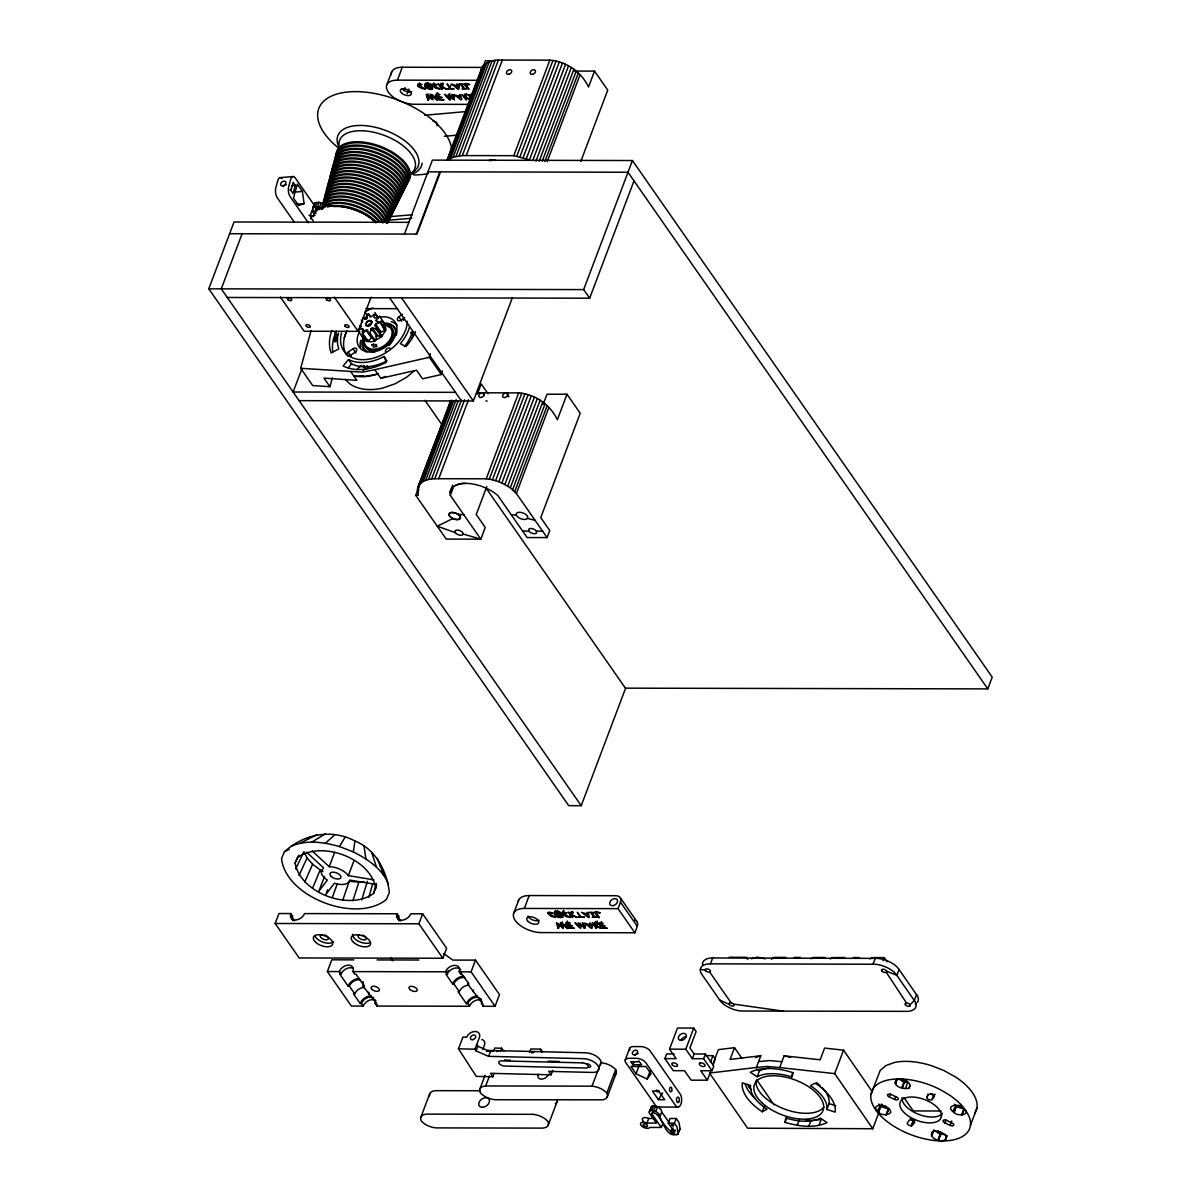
<?xml version="1.0" encoding="UTF-8"?>
<svg xmlns="http://www.w3.org/2000/svg" width="1201" height="1201" viewBox="0 0 1201 1201"><rect width="100%" height="100%" fill="white"/><g stroke="black" fill="none" stroke-linecap="round" stroke-linejoin="round"><path stroke-width="1.5" d="M425.589 469.261L415.756 495.322L418.248 495.322L417.543 488.387L451.246 400.338M367.626 339.373L367.611 341.339C378.51 343.831 378.75 334.854 370.749 328.924L372.355 327.918L376.123 328.969L376.213 326.702L374.667 325.621L375.583 324.135L380.297 322.183L376.318 321.478L376.198 320.066L379.606 316.313L375.072 318.07L373.961 317.289L375.252 313.251L371.394 316.704L369.728 316.854C370.689 312.365 364.834 314.332 366.71 317.905L365.119 318.926M771.447 959.254L774.014 957.422L785.694 957.392M895.345 1083.767C893.514 1074.219 913.991 1080.69 909.157 1088.091C904.623 1089.968 890.842 1086.38 896.997 1079.369M931.586 1135.816C929.979 1126.838 943.896 1132.588 945.983 1136.146C947.994 1145.679 925.566 1138.833 933.252 1131.417M388.554 884.386C382.443 868.833 367.671 859.165 353.334 851.914L354.941 841C331.791 828.435 303.313 834.17 284.427 851.779L281.514 858.715C285.973 897.522 356.727 923.929 386.422 899.429L389.334 892.478C386.992 871.325 375.763 849.242 354.941 841M785.034 1122.425L785.709 1117.966A40.158 20.387 20.7 0 0 820.253 1118.131L827.099 1122.62C813.798 1128.67 798.62 1126.268 785.034 1122.425L786.7 1118.041M791.789 1076.937L792.45 1072.478A48.896 24.816 20.7 0 0 750.385 1072.298L757.231 1076.787A40.158 20.387 20.7 0 1 791.789 1076.937L793.441 1072.538M368.257 324.855L370.584 323.534M661.301 1127.454L652.113 1114.228L652.188 1112.321C663.898 1113.897 663.282 1139.254 677.919 1134.179L680.141 1128.7L678.925 1122.395L676.268 1118.491L670.023 1118.491L668.221 1123.13C685.786 1147.105 660.73 1124.196 659.919 1116.705L661.721 1112.066L660.925 1109.364L657.653 1106.827L652.083 1106.061L648.99 1112.621L656.437 1123.115L646.949 1123.1A5.089 2.627 21.2 0 0 640.764 1123.085A5.089 2.627 21.2 0 0 643.721 1127.424A5.089 2.627 21.2 0 0 649.906 1127.439L661.301 1127.454L663.102 1122.815M651.077 1106.812L651.257 1109.349M380.147 322.679L385.551 330.44L381.948 336.295L376.559 328.549M322.799 203.93L318.82 202.278L314.137 203.479L312.53 209.364L315.908 213.328M314.137 203.479L314.287 206.107M295.311 185.344L293.059 193.526L290.972 190.509L293.209 182.327L295.311 185.344L291.633 185.66M310.714 218.942L311.569 215.835L314.827 215.549M312.845 208.148L315.172 202.594M313.896 207.263L315.533 206.842L316.809 202.173M316.539 211.481L315.728 210.775L316.584 207.668M315.533 206.842L317.529 206.947L318.82 202.278M321.508 208.599L319.616 207.563L320.907 202.894M332.407 377.865L329.96 386.722L312.665 385.536L300.67 368.302L311.029 330.68M300.67 368.302L362.432 372.145L374.817 369.698L380.807 378.315L416.552 370.193L422.542 378.81L441.307 374.547L429.312 357.313L430.288 353.74M441.307 374.547L442.283 370.959M373.571 893.424L375.733 888.23C370.764 858.295 321.298 839.889 297.278 857.784L295.116 862.979C300.085 892.913 349.551 911.304 373.571 893.424L376.363 883.426M375.733 888.23L376.649 884.942M368.797 897.387L372.67 883.966M383.404 328.909L385.686 329.945L385.536 324.901L379.606 316.313M361.756 899.879L367.356 881.324M352.914 900.72L358.874 882.119L363.963 881.639M486.825 486.54L476.242 514.523L485.249 527.449L480.82 539.174L450.33 495.382C448.258 486.69 458.722 482.892 465.673 483.372A28.944 14.697 20.7 0 1 497.815 495.488L527.134 537.553L547.101 537.583L549.758 530.557L540.75 517.631L580.218 413.234L566.992 394.243L547.01 394.213L543.152 404.407M342.885 899.849L349.236 881.279L358.874 882.119M375.463 1000.253A8.002 5.54 -34.9 0 1 375.162 1003.481L376.964 1006.063L469.501 1006.258L467.925 1003.015A8.002 5.54 -34.9 0 1 479.229 997.656M469.501 1006.258L469.726 1005.597A8.002 5.54 -34.9 0 1 481.031 1000.238M443.619 953.549L452.792 960.079L475.491 960.124L499.481 994.578L495.052 1006.303L483.132 1006.288L481.691 1002.67A8.002 5.54 -34.9 0 0 481.781 1001.064M483.132 1006.288L483.478 1005.252M481.166 69.733C483.162 62.422 491.749 60.29 498.4 60.05L549.833 60.155C566.407 61.461 581.374 71.94 588.52 87.027L594.525 71.114L574.543 71.069M332.347 897.327L337.271 883.891M334.794 342.03L337.481 335.379L335.484 332.497M411.643 338.667L413.174 335.154L411.162 332.287M486.045 488.041L625.541 688.353L581.209 805.691L568.704 805.661L208.779 288.825L234.045 221.99L408.88 222.335M242.107 233.745L221.269 288.856L581.209 805.691M386.827 84.836L391.691 71.925M469.756 104.382L414.21 104.262A20.372 10.344 20.7 0 1 388.313 92.162A20.372 10.344 20.7 0 1 397.411 80.137L402.29 67.241L483.748 67.406M403.866 90.675L405.052 87.538M301.721 369.262L293.119 392.021L455.479 392.352M407.169 93.753L408.94 89.054M418.113 86.187L417.933 83.875L422.121 84.58L418.443 85.166L425.514 89.114L421.686 88.499L418.113 86.187L419.329 82.959M418.819 86.787L420.035 83.56M424.704 86.442C424.268 75.423 442.764 96.891 424.704 86.442L425.92 83.214M425.304 87.012L426.52 83.785M425.995 87.553L427.826 82.719M426.82 88.063L428.652 83.229M427.781 88.559L429.598 83.71M428.712 88.904L430.543 84.07M429.628 89.114L431.444 84.28M432.825 95.074L431.609 98.302C423.923 84.926 448.483 110.447 431.324 95.359L433.036 99.758L427.526 95.84L428.712 99.668L427.916 99.833L426.94 96.951L428.156 93.723M430.513 89.189L431.729 85.962M431.264 89.144L432.495 85.932M428.772 96.215L427.616 99.593L428.967 96.5M431.88 89.054L433.996 82.989M427.916 99.833L429.342 96.665M428.382 99.923L429.598 96.696M431.805 99.383L433.021 96.155M435.948 95.945C432.976 92.882 442.614 94.474 439.161 94.969C428.787 95.555 450.84 98.347 438.2 97.566L439.446 99.278L444.085 99.893L438.8 99.863L435.948 95.945L437.164 92.717M442.268 83.545L441.052 86.772L442.388 89.264L439.851 86.442L441.067 83.214M436.308 96.44L437.524 93.213M436.819 97.191L437.96 93.783M441.052 86.772L446.442 89.099L441.413 86.262L442.644 83.034M441.638 88.904L442.854 85.676M449.654 88.394L447.117 83.875L450.705 88.409L454.143 88.964L447.342 88.844L449.654 88.394L450.885 85.166M280.358 297.022L304.198 331.251L358.153 331.356L371.079 297.142M454.353 94.924L453.137 98.152L451.711 94.504L452.822 94.654L454.473 99.998L449.369 95.885C455.479 108.645 436.624 85.631 449.084 98.092L449.759 93.483M449.264 99.353L450.495 96.125L448.273 94.429L448.543 96.711M449.775 99.728L450.991 96.5M456.425 87.778L451.201 84.025L456.92 85.736C455.419 79.176 462.565 93.588 456.425 87.778L457.641 84.55M453.167 99.233L454.383 96.005M458.106 88.769L459.322 85.556M404.452 234.06L432.39 160.123L632.432 160.529L992.221 677.154L987.792 688.894L625.406 688.158M459.202 98.482L453.978 94.729L459.698 96.44C458.197 89.88 465.327 104.292 459.202 98.482L460.418 95.254M466.724 87.118C457.626 79.716 478.043 86.337 465.583 84.31L469.006 89.324L466.724 87.118L467.94 83.89M463.781 97.176L464.997 93.963M470.161 99.428L465.357 97.011L467.069 94.609L464.277 96.47L461.92 94.549L466.333 100.013L464.982 97.521L466.198 94.294M465.357 97.011L466.573 93.783M416.327 234.09L439.836 171.878M440.467 171.878L416.957 234.09L229.601 233.715M447.117 159.748L481.886 67.691M447.643 159.643L483.087 65.86M449.204 156.55L453.137 146.132M455.104 140.922L460.358 127.036M462.325 121.826L466.258 111.393M469.546 102.716L472.819 94.038M475.446 87.088L478.734 78.395M479.394 76.669L485.399 60.756L494.377 60.771M484.724 64.223L448.634 159.748L453.167 157.241L462.31 155.575L513.773 155.68L529.476 159.853L565.566 64.329M450.69 158.367L486.78 62.842M453.167 157.241L489.257 61.716M455.99 156.385L492.08 60.861M459.142 155.815L495.232 60.305M462.31 155.575L498.4 60.05M466.258 155.575L502.333 60.065M513.773 155.68L549.833 60.155M516.835 156.04L552.925 60.53M520.003 156.655L556.093 61.146M523.201 157.511L559.291 61.987M526.368 158.577L562.458 63.053M533.109 159.568L568.553 65.785M535.916 161.174L571.361 67.391M539.174 161.174L573.958 69.133M417.543 488.387L450.72 400.428L447.778 409.916M417.287 490.578L446.442 413.429M427.571 464.051L431.504 453.633M433.471 448.423L438.065 436.263M440.692 429.327L445.286 417.167M447.913 410.217L451.186 401.539M542.176 161.294L576.3 70.979M419.449 484.513L421.086 482.877L452.222 400.473M417.528 492.905L418.864 489.392M421.086 482.877L423.157 481.496L453.633 400.834M544.879 161.489L578.342 72.916M423.157 481.496L425.619 480.37L456.095 399.708M547.206 161.655L580.023 74.822M425.619 480.37L428.457 479.514L458.272 400.609M428.457 479.514L431.609 478.944L461.424 400.038M431.609 478.944L434.762 478.704L464.577 399.798M438.71 478.704L468.51 399.798M290.807 913.556A8.002 5.54 -34.9 0 0 295.236 920.026A8.002 5.54 -34.9 0 0 304.559 913.586L397.021 913.766A8.002 5.54 -34.9 0 0 401.464 920.236A8.002 5.54 -34.9 0 0 410.772 913.796L422.647 913.826L446.637 948.28L442.869 958.248L299.169 957.963L275.164 923.494L278.932 913.526L290.807 913.556L292.609 916.138A8.002 5.54 -34.9 0 0 292.894 920.702M299.124 400.639L473.359 400.984L512.392 297.668M477.337 394.138L481.196 383.93L488.011 393.733M450.09 492.065L452.747 485.054M450.33 495.382L453.648 486.615M580.789 161.444L607.751 90.105L594.525 71.114M373.991 879.868L348.335 875.634A15.043 7.626 20.7 0 0 329.224 866.702L334.659 852.305M434.762 478.704L486.225 478.809L518.667 392.892C535.241 394.183 550.208 404.662 557.354 419.765L566.992 394.243M486.225 478.809L489.287 479.184L521.759 393.252M489.287 479.184L492.455 479.8L524.927 393.868M492.455 479.8L495.653 480.64L528.125 394.724M348.335 875.634L353.77 861.237M495.653 480.64L498.835 481.706L531.292 395.79M547.101 537.583L516.385 493.476L510.32 487.786L501.928 482.982L534.4 397.066M504.915 484.438L537.372 398.507M507.723 486.045L540.195 400.128M633.993 180.871L589.661 298.208L583.656 289.591L632.432 160.529M375.643 1000.478A8.002 5.54 -34.9 0 0 363.227 1006.048L351.353 1006.018L327.363 971.564L331.791 959.824L353.86 959.869M510.32 487.786L542.792 401.87M512.662 489.633L545.134 403.716M514.719 491.569L547.176 405.653M516.385 493.476L548.842 407.559M442.869 958.248L418.879 923.794L422.647 913.826M495.052 1006.303L471.062 971.849L475.491 960.124M420.966 1116.975L429.823 1093.526M458.467 1048.818L462.91 1037.094L466.709 1037.184A7.281 5.164 -33 0 1 475.266 1031.479A7.281 5.164 -33 0 1 479.394 1037.499L474.965 1049.224L476.076 1050.95L488.642 1056.34L583.476 1058.666A11.635 5.915 20.7 0 1 598.083 1065.797A11.635 5.915 20.7 0 1 592.408 1072.433L548.797 1071.367L551.019 1074.805L490.593 1073.334L492.83 1076.772L476.332 1076.366L458.467 1048.818L474.965 1049.224M513.743 913.135L518.622 900.24M524.342 908.451L529.221 895.556L616.068 895.721A8.002 5.54 -34.9 0 1 620.497 902.191L637.296 926.316L634.864 932.757L541.141 932.577A20.372 10.344 20.7 0 1 515.244 920.476A20.372 10.344 20.7 0 1 524.342 908.451L618.065 908.647L634.864 932.757M476.076 1050.95L477.863 1046.251L476.737 1044.54M482.832 1049.464L484.423 1045.245A7.281 5.164 -33 0 0 481.856 1039.466M488.642 1056.34L490.413 1051.656L477.863 1046.251M493.491 1051.4L494.752 1048.053L501.733 1048.218L503.744 1051.325M479.98 1088.767L485.039 1075.36M485.684 1085.959L592.018 1086.169L600.89 1062.72L602.241 1062.855A13.091 6.651 20.7 0 1 615.693 1069.626L606.82 1093.09A13.241 6.726 20.7 0 1 602.662 1099.816L495.277 1099.741A13.391 6.801 20.7 0 1 480.295 1092.745A13.106 6.651 20.7 0 1 485.684 1085.959L489.483 1075.901M500.472 1051.581L501.733 1048.218M492.83 1076.772L494.091 1073.424M554.231 913.691C555.192 909.697 562.218 913.225 563.059 916.288C560.822 919.906 551.049 914.757 555.447 910.463M554.487 914.171L555.703 910.943M554.967 914.757L556.183 911.544M555.568 915.327L557.399 910.493M556.273 915.868L558.09 911.034M557.084 916.378L558.915 911.544M558.045 916.873L559.876 912.024M558.975 917.219L560.807 912.385M559.891 917.429L561.708 912.595M560.777 917.504L562.593 912.655M562.338 913.571L563.269 912.129L567.052 912.925L563.374 913.511L570.445 917.459L566.617 916.843L563.044 914.531L562.338 913.571L563.554 910.343M562.533 913.931L563.749 910.703M561.543 917.459L562.759 914.246M557.88 927.908L556.513 922.683L561.873 926.617C554.322 913.345 578.627 938.642 561.588 923.674L563.299 928.073L557.789 924.169L558.975 927.983L558.015 928.043L559.035 924.53M558.015 928.043L559.231 924.815M562.143 917.369L563.359 914.141M562.608 917.204L563.824 913.976M562.909 916.979L564.125 913.751M561.152 925.085L562.368 921.873M562.458 927.938L563.689 924.71M562.789 928.088L564.005 924.86M566.211 924.26C563.269 921.197 572.817 922.788 569.424 923.284C559.05 923.884 581.104 926.662 568.478 925.881L569.709 927.592L574.348 928.208L569.064 928.178L566.211 924.26L567.427 921.032M570.115 914.757L571.331 911.529M569.619 917.369L571.451 912.52M571.316 915.087L576.735 917.309L571.676 914.577L573.402 912.175L570.61 914.036L568.253 912.114L572.652 917.579L571.316 915.087L572.532 911.859M568.899 927.983L570.13 924.755M529.656 1052.286L530.917 1048.938L540.435 1049.164L542.447 1052.271M579.347 926.406L578.297 922.803L583.401 926.466L582.515 922.638L585.022 928.163L579.633 924.2C585.743 936.96 566.887 913.946 579.347 926.406L580.563 923.179M586.688 916.093L581.479 912.34L587.184 914.051C585.683 907.491 592.829 921.903 586.688 916.093L587.905 912.865M584.016 928.043L585.232 924.83M584.392 928.253L585.608 925.025M589.466 926.797L584.241 923.044L589.961 924.755C588.46 918.195 595.591 932.607 589.466 926.797L590.682 923.569M591.147 927.788L592.363 924.575M591.643 928.043L592.859 924.815M594.045 925.506L595.261 922.278M597.077 920.987L595.246 925.836L600.635 928.163L595.621 925.325C601.296 919.396 590.562 928.013 595.726 921.512M595.621 925.325L596.837 922.098M595.246 925.836C598.729 930.79 593.684 926.827 597.663 923.119M595.966 928.103L597.798 923.269M599.975 925.401C595.321 922.368 603.578 921.602 603.007 923.389C592.648 923.209 613.05 927.112 601.431 925.941L602.662 927.652L607.301 928.268L602.016 928.238L599.975 925.401L601.191 922.173M600.035 925.566L601.251 922.338M551.019 1074.805L552.685 1070.406M618.065 908.647L620.497 902.191M548.151 1125.322L557.024 1101.857M607.166 1097.098L616.038 1073.634M625.196 1059.988L629.639 1048.248M632.867 1064.762L630.765 1061.759L639.502 1061.774L641.604 1064.792L632.867 1064.762L634.128 1061.414M636.035 1073.814L630.93 1066.488L645.928 1066.518L651.032 1073.844L647.129 1078.993L636.035 1073.814L639.202 1065.422M647.129 1078.993L650.296 1070.616M710.422 1072.088L707.359 1080.209L691.115 1080.164L684.51 1070.692L673.266 1070.676L664.874 1058.606L666.645 1053.923L674.136 1053.938M664.874 1058.606L676.118 1058.636L669.512 1049.164L677.499 1028.041L693.743 1028.086L696.145 1031.524L689.929 1047.948L694.133 1053.983L705.377 1053.998L713.784 1066.053L712.013 1070.752L700.753 1070.722L707.359 1080.209M710.452 963.848L875.109 964.238A18.585 9.428 20.7 0 1 895.811 973.921L915.192 1001.754A18.585 9.428 20.7 0 1 907.926 1011.362L741.332 1011.032A18.585 9.428 20.7 0 1 720.63 1001.349L701.249 973.531A18.585 9.428 20.7 0 1 708.515 963.908L710.452 963.848L712.673 957.978L877.315 958.383A18.585 9.428 20.7 0 1 898.033 968.051L917.414 995.884A18.585 9.428 20.7 0 1 917.369 1002.37M712.013 1070.752L703.606 1058.697L692.361 1058.666L685.771 1049.194L693.743 1028.086M692.361 1058.666L694.133 1053.983M703.606 1058.697L705.377 1053.998M710.452 1062.209L712.944 1055.649L705.723 1055.634M712.673 1064.702L718.378 1049.614L734.517 1047.677L741.948 1058.441M713.499 1063.966L715.331 1059.087L712.944 1055.649M734.517 1047.677L730.073 1059.417L760.818 1055.739L756.39 1067.464L709.506 1073.078L747.607 1128.189L872.767 1128.73L879.102 1111.976M757.231 1076.787L759.452 1070.932A40.158 20.387 20.7 0 1 769.316 1068.079M762.32 1111.766L767.049 1109.214A40.158 20.387 20.7 0 1 750.61 1085.434L742.323 1082.822A48.896 24.816 20.7 0 0 762.32 1111.766L764.542 1105.911M756.39 1067.464L767.319 1066.458L779.704 1067.569L784.133 1055.829L820.163 1059.807L824.592 1048.083L843.552 1050.169L872.121 1091.499M797.179 1125.367L799.401 1119.497M808.753 1126.403L810.96 1120.533L821.169 1119.602L818.947 1125.472M873.082 964.178L875.304 958.308M872.767 1128.73L834.68 1073.619L843.552 1050.169M883.005 960.575L884.131 957.587L872.451 957.617L869.974 958.923M826.873 1109.484A40.158 20.387 20.7 0 0 810.45 1085.704L815.164 1083.152A48.896 24.816 20.7 0 1 835.16 1112.096L826.873 1109.484L829.095 1103.614A40.158 20.387 20.7 0 0 822.505 1088.016M899.084 969.417L896.862 975.287L886.683 971.309M870.92 1094.381L873.592 1087.971A52.364 26.572 20.7 0 1 937.185 1088.091C950.411 1094.787 964.043 1103.704 969.687 1118.056A52.364 26.572 20.7 0 1 923.389 1138.563A52.364 26.572 20.7 0 1 870.92 1094.381L880.243 1070.376L886.128 1065.467L894.82 1062.39A52.364 26.572 20.7 0 1 931.09 1065.557L943.836 1070.511L955.456 1076.937A52.364 26.572 20.7 0 1 977.044 1107.938L970.393 1125.532M916.558 994.518L914.351 1000.388L910.058 1004.757M878.231 1112.171C868.278 1102.668 890.256 1103.524 890.752 1112.336C886.938 1117.35 872.391 1113.973 880.453 1106.316L878.847 1104.004M878.411 1112.321L880.453 1106.316M878.637 1112.441L880.633 1106.451M889.386 1096.993A2.912 1.471 20.7 0 1 887.689 1094.546A2.912 1.471 20.7 0 1 891.217 1094.561L896.456 1097.008A2.912 1.471 20.7 0 1 898.153 1099.44A2.912 1.471 20.7 0 1 894.61 1099.425L889.386 1096.993L890.496 1094.051M895.556 1084.068L897.072 1079.519M886.068 1114.768L888.71 1108.898L886.488 1114.768M886.293 1114.783L888.5 1108.913M894.61 1099.425L895.721 1096.498M901.696 1088.076L903.918 1082.206L899.309 1079.204M901.936 1088.166L904.158 1082.311L907.746 1082.371L905.539 1088.241M902.176 1088.226L904.398 1082.356M908.887 1088.241L909.998 1085.314M911.199 1125.772L914.441 1122.845A2.912 1.471 20.7 0 0 912.745 1120.413A2.912 1.471 20.7 0 0 909.217 1120.398L907.386 1122.83A2.912 1.471 20.7 0 0 908.151 1124.706A2.912 1.471 20.7 0 0 911.199 1125.772L913.406 1119.902M911.799 1125.712L914.021 1119.857M912.28 1125.547L914.832 1119.407M935.054 1094.141L932.096 1099.5A2.912 1.471 20.7 0 1 928.568 1099.5A2.912 1.471 20.7 0 1 926.872 1097.068L927.983 1094.126M932.096 1099.5L933.762 1095.102M931.796 1136.116L933.883 1130.096M937.951 1140.124L940.158 1134.269L934.018 1130.246M938.191 1140.214L940.398 1134.36L945.682 1134.42M938.431 1140.274L940.638 1134.42M944.872 1122.905A2.912 1.471 20.7 0 1 943.175 1120.473A2.912 1.471 20.7 0 1 946.703 1120.473L951.943 1122.92A2.912 1.471 20.7 0 1 953.639 1125.352A2.912 1.471 20.7 0 1 950.096 1125.352L944.872 1122.905L945.983 1119.978M953.774 1112.336C943.866 1105.07 959.824 1103.239 963.052 1107.727C975.467 1117.891 944.767 1116.84 955.996 1106.466L954.375 1104.154M953.954 1112.471L955.996 1106.466M954.179 1112.591L956.176 1106.601M950.096 1125.352L951.762 1120.953M946.808 1135.891L945.142 1140.289L947.079 1135.741M961.596 1114.918L964.253 1109.048L962.031 1114.918M961.836 1114.933L964.043 1109.063M649.276 1111.465L652.083 1106.061M646.949 1123.1L648.75 1118.446L653.494 1118.461M650.281 1110.7L651.873 1110.445L653.674 1105.791M652.113 1114.228L653.314 1111.135M651.873 1110.445L653.809 1110.715L655.626 1106.061M659.919 1116.705L659.124 1114.018L655.851 1111.48L657.653 1106.827M670.623 1132.078L671.824 1128.97M677.919 1134.179L677.109 1127.048L674.467 1123.145L676.268 1118.491M671.299 1132.618L673.1 1127.964M672.2 1133.038L673.401 1129.946M673.206 1133.279L674.407 1130.171M674.136 1133.279L675.337 1130.186M676.974 1134.72L680.141 1128.7M324.57 876.49L318.685 891.472L327.348 880.033A15.043 7.626 20.7 0 1 321.343 873.277L321.147 871.13L323.594 867.888L306.6 852.2M326.342 893.064L327.648 889.746M376.123 328.969L381.528 336.715L374.667 340.889L367.911 331.941L367.746 329.99L366.065 330.125L362.687 333.698L362.237 331.626L363.513 329.539L362.402 328.774L357.643 330.155M366.065 330.125L371.469 337.886L368.091 341.444L366.155 340.919A13.091 9.068 -34.9 0 1 362.417 336.475M312.605 888.094L320.172 870.004L312.62 864.18L307.081 857.934L303.928 851.689L295.686 869.029M974.792 1113.327L977.044 1107.938M363.948 338.982L363.077 342.78A18.195 12.595 -34.9 0 0 367.056 351.653M304.754 882.029L312.62 864.18M298.974 875.529L307.081 857.934M295.116 862.979L298.869 855.202M290.792 846.465C306.195 839.379 323.79 842.156 339.538 846.555L345.017 837.157M810.9 958.803L813.392 957.497L825.072 957.467M385.221 324.435L382.849 327.242M361.891 322.709L362.807 321.207L361.246 320.127M369.277 333.127L370.929 330.875L370.749 328.924M381.948 336.295L380.056 333.368L380.987 331.881L385.551 330.44M658.418 1099.666L664.663 1099.681L658.658 1091.063L652.413 1091.048L658.418 1099.666L662.652 1092.82M830.191 958.923L833.119 957.557L844.693 957.497M325.681 894.73L334.343 883.29A15.043 7.626 20.7 0 0 349.701 880.078L375.358 884.311M926.872 1097.068L928.703 1094.636A2.912 1.471 20.7 0 1 932.246 1094.636A2.912 1.471 20.7 0 1 933.943 1097.083M441.413 86.262L443.139 83.86L440.332 85.721L438.095 83.53L439.851 86.442M344.162 337.871L346.579 331.041M358.348 329.014L361.276 326.762L361.156 325.366L359.88 325.666M531.427 1052.782L533.86 1052.556M348.575 359.549L343.036 365.96A48.896 33.868 -34.9 0 0 386.257 362.267L384.065 356.517A40.158 27.818 -34.9 0 1 348.575 359.549L351.563 363.858A40.158 27.818 -34.9 0 0 387.067 360.825M348.245 367.701L351.563 363.858M356.832 369.698L361.141 365.329M363.062 370.734L365.449 368.422L369.037 368.332L367.041 365.449M362.492 338.892L363.528 339.448M325.441 843.177L334.899 834.725M751.406 958.773L757.215 957.122L765.277 958.833M364.699 337.361A16.003 11.079 -34.9 0 0 365.329 346.458L367.371 348.455L367.656 347.614M414.42 370.704L406.794 377.114L394.964 383.855L382.534 388.103A52.364 36.27 -34.9 0 1 349.911 383.99L345.212 379.381M307.741 838.989L310.038 837.082M346.729 354.941A2.912 2.012 -34.9 0 1 348.185 352.103L352.959 348.77A2.912 2.012 -34.9 0 1 356.502 348.77A2.912 2.012 -34.9 0 1 355.256 352.088L350.482 355.406A2.912 2.012 -34.9 0 1 347.84 356.021M404.722 317.619L401.149 320.112A2.912 2.012 -34.9 0 1 397.606 320.127A2.912 2.012 -34.9 0 1 398.837 316.809L402.425 314.317M455.389 485.504L459.923 483.763L465.673 483.372M376.153 336.67L377.76 335.664L381.528 336.715M312.035 842.006L325.276 833.884M496.433 1051.4L498.22 1051.445M284.427 851.779L289.276 849.272M300.205 843.132L316.794 834.695M452.777 518.592L437.239 526.188L455.239 532.598M380.807 378.315L385.431 376.378M755.579 1057.556L760.818 1055.739M304.093 203.645L298.554 205.491L293.464 198.165L297.323 184.158L302.412 191.469L304.093 203.645L296.737 204.275M365.569 337.931L363.257 338.277L357.853 330.53M374.817 369.698L429.312 357.313M377.805 374.006L365.434 376.453L353.845 376.048M470.267 99.938L464.982 97.521M336.971 341.204L333.428 339.117M758.597 1061.594L769.526 1060.588L781.911 1061.699M424.629 115.251L467.339 111.468M444.28 136.298L457.281 135.143M280.238 177.628L293.104 176.532M488.957 160.499L492.59 160.288M295.071 192.1L302.412 191.469M390.19 216.645L412.528 214.739M387.788 220.278L411.673 218.237M371.469 337.886L373.151 337.736L374.667 340.889M383.719 324.165L385.011 324.06L381.107 321.042M489.708 160.514L493.221 160.243A28.944 14.697 20.7 0 1 495.908 160.349M712.673 957.978L710.737 958.038A18.585 9.428 20.7 0 0 702.54 964.823M359.985 375.748L363.363 375.748M397.411 80.137L477.022 80.302M427.961 171.848L628.003 172.253L987.792 688.894M208.779 288.825L583.656 289.591M227.274 297.473L589.661 298.208M365.915 308.627L397.741 308.687M476.797 392.802L518.667 392.892M485.85 401.014L487.096 401.014M511.356 514.899L516.265 514.914M522.63 531.082L528.86 531.097A4.369 2.222 20.7 0 0 532.839 533.484A4.369 2.222 20.7 0 0 536.532 532.944L536.367 531.112A4.369 2.222 20.7 0 0 532.388 528.725A4.369 2.222 20.7 0 0 528.695 529.281L528.86 531.097M536.367 531.112L542.597 531.127M292.609 916.138L291.363 916.138L294.545 920.717M397.576 916.348L398.822 916.348A8.002 5.54 -34.9 0 0 399.107 920.912M275.164 923.494L418.879 923.794M729.187 957.272L746.196 957.302L747.638 959.359M794.296 957.407L800.391 957.422M853.356 957.527L859.466 957.527M377.024 959.929L418.834 960.004M327.363 971.564L339.222 971.579A8.002 5.54 -34.9 0 1 348.53 965.154A8.002 5.54 -34.9 0 1 352.974 971.609L354.775 974.191L356.021 974.191L364.353 986.156L363.092 986.156A8.002 5.54 -34.9 0 0 363.498 984.49M352.974 971.609L445.451 971.804A8.002 5.54 -34.9 0 1 454.759 965.364A8.002 5.54 -34.9 0 1 459.187 971.819L460.989 974.416L462.235 974.416L468.87 983.934L467.609 983.934A8.002 5.54 -34.9 0 0 468.015 982.253M459.187 971.819L471.062 971.849M340.799 972.194A9.458 6.545 -34.9 0 0 339.778 974.161L341.024 974.161A8.002 5.54 -34.9 0 1 353.454 968.607M460.704 969.838A8.002 5.54 -34.9 0 0 453.738 968.426A8.002 5.54 -34.9 0 0 447.237 974.386L445.991 974.386L452.627 983.904L453.873 983.904A8.002 5.54 -34.9 0 1 464.877 977.689M339.778 974.161L348.11 986.126L349.356 986.126A8.002 5.54 -34.9 0 1 360.36 979.911M468.6 985.24A8.002 5.54 -34.9 0 0 459.292 991.681L458.031 991.681L466.393 1003.676L467.699 1003.676M467.609 983.934L482.637 1003.706L481.331 1003.706M364.083 987.462A8.002 5.54 -34.9 0 0 354.775 993.903L353.514 993.903L360.165 1003.451L361.426 1003.451A8.002 5.54 -34.9 0 1 373.841 997.896M363.092 986.156L376.423 1003.481L375.162 1003.481M669.512 1049.164L685.771 1049.194M480.22 1090.748L435.498 1090.658A13.241 6.726 20.7 0 0 429.568 1095.822M657.532 1107.037L677.514 1107.082M941.224 1111L913.255 1110.94L903.903 1097.519M668.221 1123.13L674.467 1123.145M487.876 1050.41L585.698 1052.797A11.635 5.915 20.7 0 1 597.828 1057.285A11.635 5.915 20.7 0 1 600.485 1064.732M493.431 1051.4L488.101 1051.28A7.281 5.164 -33 0 0 486.39 1051.43M510.395 1060.273L506.822 1060.183A4.369 2.222 20.7 0 1 504.69 1059.792M548.211 1061.204L559.065 1061.459M472.744 95.074L469.456 95.104L470.597 96.906M362.627 317.755L364.488 318.175M806.006 1120.098L810.96 1120.533M458.001 514.238L463.856 514.809M779.704 1067.569L834.68 1073.619M733.586 1004.111L783.532 1011.182M700.333 969.357L705.287 970.153M472.563 94.399L468.315 94.774L471.167 98.977M784.133 1055.829L790.633 1057.405M527.479 518.427A6.11 3.108 20.7 0 0 520.919 512.362A6.11 3.108 20.7 0 0 517.571 516.79A6.11 3.108 20.7 0 0 527.479 518.427L535.091 520.348M463.166 534.04L480.82 539.174L446.247 539.099L415.756 495.322M317.529 206.947L319.616 207.563M956.386 1106.722L963.818 1109.048M880.843 1106.571L888.275 1108.898M829.095 1103.614L835.731 1105.701M653.809 1110.715L655.851 1111.48M339.538 846.555L353.334 851.914M498.835 481.706L501.928 482.982M719.579 999.998L729.037 1004.321M320.172 870.004L323.024 871.581M319.886 209.62L316.704 208.539L315.338 209.289L315.728 210.775M756.72 1069.13L759.452 1070.932M367.371 348.455L367.431 348.5A16.003 11.079 -34.9 0 0 390.52 340.604A16.003 11.079 -34.9 0 0 383.269 324.405M450.63 96.02L453.137 98.152M431.609 98.302L426.25 94.369L426.94 96.951M312.23 851.014L329.224 866.702M595.831 927.968L592.303 922.593L594.51 924.74M661.721 1112.066L669.122 1122.38M367.596 315.788L366.05 313.581A2.912 2.012 -34.9 0 0 364.549 312.906M506.176 392.862L508.894 396.765M884.131 957.587L887.029 961.746M482.427 392.817L484.393 395.639M401.509 297.818L473.359 400.984M389.619 297.803L461.469 400.969M410.967 332.452L412.979 335.319M410.817 332.632L412.814 335.514M398.837 316.809L401.84 321.117M314.542 205.626L295.266 177.943A7.281 3.363 85.1 0 0 290.657 179.474L288.72 186.485A7.281 3.363 85.1 0 0 290.117 196.619L308.327 222.77M314.797 214.949L311.795 210.64L310.188 216.48L313.191 220.789M375.252 313.251L377.955 317.124M374.772 313.146L378.375 318.31M380.297 322.183L385.686 329.945M376.198 320.066L378 322.649M368.197 313.701L369.998 316.283M375.583 324.135L380.987 331.881M376.468 328.203L380.056 333.368M424.929 400.293L442.088 424.929M372.355 327.918L377.76 335.664M294.395 222.335L277.251 197.73A7.281 3.363 85.1 0 1 275.87 187.581L277.791 180.57A7.281 3.363 85.1 0 1 281.995 178.529M369.833 332.932L375.237 340.694M384.065 356.517L386.076 359.399M362.402 328.774L364.203 331.356M362.687 333.698L368.091 341.444M362.222 333.593L367.611 341.339M334.313 297.127L358.153 331.356M352.959 348.77L355.961 353.079M363.678 365.464L365.674 368.332M363.453 365.539L365.449 368.422M363.227 365.674L365.224 368.542M335.289 332.662L337.301 335.544M335.139 332.857L337.136 335.725M348.185 352.103L351.187 356.412M350.842 371.74L356.847 380.357L323.97 378.105L329.96 386.722M709.686 972.029L731.154 1002.88A2.762 1.396 20.7 0 1 733.916 1005.657A2.762 1.396 20.7 0 1 729.382 1004.757A2.762 1.396 20.7 0 1 731.154 1002.88M620.211 897.627L637.01 921.737M445.451 971.804L447.237 974.386M453.873 983.904L459.292 991.681M397.021 913.766L398.822 916.348M398.642 917.894L400.789 920.957M390.685 957.828L392.772 960.83M339.222 971.579L341.024 974.161M349.356 986.126L354.775 993.903M361.426 1003.451L363.227 1006.048M756.645 1079.699L773.999 1104.8M750.175 1088.481L748.133 1085.524A52.364 26.587 20.7 0 0 751.316 1089.577M886.278 972.3L906.545 1003.105M540.435 1049.164L542.387 1052.181M658.103 1114.978L661.105 1119.677M377.054 858.084L384.155 875.694M371.514 851.839L376.438 867.002M363.978 846.014L365.93 858.895M380.222 864.315L380.417 866.461M548.347 1074.505A5.96 4.128 -34.9 0 1 541.306 1079.144A5.96 4.128 -34.9 0 1 538.228 1074.174M592.018 1086.169A13.091 6.651 20.7 0 1 606.82 1093.09M615.693 1069.626A13.241 6.726 20.7 0 1 614.387 1075.375M916.438 1003.33A18.585 9.428 20.7 0 1 915.222 1004.141M360.165 1003.451A9.458 6.545 -34.9 0 1 371.169 995.839M466.393 1003.676A9.458 6.545 -34.9 0 1 477.397 996.064M447.012 972.405A9.458 6.545 -34.9 0 1 448.528 970.573M480.505 998.466A8.002 5.54 -34.9 0 1 481.376 999.622M461.379 972.735A8.002 5.54 -34.9 0 1 460.989 974.416M377.369 1004.396A8.002 5.54 -34.9 0 1 376.964 1006.063M368.917 992.266A8.002 5.54 -34.9 0 1 368.512 993.933M362.807 981.592A8.002 5.54 -34.9 0 1 363.393 982.928M348.11 986.126A9.458 6.545 -34.9 0 1 359.114 978.515M452.627 983.904A9.458 6.545 -34.9 0 1 463.631 976.293M473.434 990.029A8.002 5.54 -34.9 0 1 473.029 991.711M557.309 1099.576A13.106 6.651 20.7 0 1 555.342 1103.569M364.594 936.014A4.369 2.222 20.7 0 1 365.464 939.632A4.369 2.222 20.7 0 1 359.339 938.176A4.369 2.222 20.7 0 1 359.549 934.798M362.567 935.054A4.369 2.222 20.7 0 1 363.633 935.474M326.732 935.939A4.369 2.222 20.7 0 1 327.363 939.647A4.369 2.222 20.7 0 1 321.012 937.666A4.369 2.222 20.7 0 1 322.589 934.633M324.705 934.978A4.369 2.222 20.7 0 1 325.756 935.399M370.283 942.545A10.208 5.179 20.7 0 1 359.024 941.554A10.208 5.179 20.7 0 1 352.554 934.258M333.563 941.509A10.208 5.179 20.7 0 1 323.639 942.44A10.208 5.179 20.7 0 1 314.827 935.639M659.439 1106.466A7.281 3.723 -89.9 0 1 655.731 1105.671L625.736 1062.6A7.281 3.693 20.7 0 1 628.979 1058.306L636.485 1058.321A7.281 3.693 20.7 0 1 645.733 1062.645L675.728 1105.716A7.281 3.723 -89.9 0 0 680.937 1104.154A7.281 3.723 -89.9 0 0 680.156 1093.991L650.161 1050.92A7.281 3.693 20.7 0 0 640.914 1046.596L633.422 1046.581A7.281 3.693 20.7 0 0 629.834 1050.305M635.164 1055.289A2.912 2.012 -34.9 0 1 638.241 1053.547M658.733 1090.343A2.327 1.186 -89.9 0 1 657.487 1091.814A2.327 1.186 -89.9 0 1 656.452 1089.847M639.247 1061.174A2.912 2.012 -34.9 0 1 637.941 1061.174M422.151 163.171A45.383 23.029 20.7 0 1 412.003 174.235M322.258 208.073A32.847 16.664 20.7 0 1 350.061 203.915A32.847 16.664 20.7 0 1 379.981 221.915M322.198 208.268A32.487 16.484 20.7 0 1 351.037 201.588A32.487 16.484 20.7 0 1 382.519 222.74M322.694 208.824A32.157 16.319 20.7 0 1 349.911 204.755A32.157 16.319 20.7 0 1 379.216 222.38M327.573 207.037A32.532 16.514 20.7 0 1 376.589 222.38M329.644 178.183A36.375 18.465 20.7 0 1 374.247 173.169A36.375 18.465 20.7 0 1 394.393 206.677M328.879 184.639A36.06 18.3 20.7 0 1 370.118 175.091A36.06 18.3 20.7 0 1 392.997 209.514M338.982 145.366A40.203 20.402 20.7 0 1 385.086 135.698A40.203 20.402 20.7 0 1 411.373 173.454M336.34 156.866A39.017 19.801 20.7 0 1 380.162 146.237A39.017 19.801 20.7 0 1 406.493 183.183M333.758 162.766A37.982 19.276 20.7 0 1 380.327 157.541A37.982 19.276 20.7 0 1 401.359 192.52M329.284 181.936A35.369 17.955 20.7 0 1 369.803 175.886A35.369 17.955 20.7 0 1 394.679 207.308M328.053 187.686A35.73 18.135 20.7 0 1 365.99 177.163A35.73 18.135 20.7 0 1 394.048 209.98M328.458 185.014A35.054 17.79 20.7 0 1 368.617 179.024A35.054 17.79 20.7 0 1 393.252 210.16A34.724 17.625 20.7 0 1 391.841 213.012M337.091 152.377A38.297 19.441 20.7 0 1 382.143 148.113A38.297 19.441 20.7 0 1 407.514 181.516M335.424 156.46A38.657 19.621 20.7 0 1 379.711 149.84A38.657 19.621 20.7 0 1 406.884 184.188M334.584 159.688A38.312 19.441 20.7 0 1 378.465 153.127A38.312 19.441 20.7 0 1 405.383 187.161M335.049 160.349A37.621 19.096 20.7 0 1 378.15 153.923A37.621 19.096 20.7 0 1 404.602 187.341M334.238 163.441A37.306 18.931 20.7 0 1 376.964 157.061A37.306 18.931 20.7 0 1 403.176 190.193M333.007 169.371A37.666 19.111 20.7 0 1 372.986 158.277A37.666 19.111 20.7 0 1 402.545 192.866M333.413 166.519A36.976 18.766 20.7 0 1 375.763 160.198A36.976 18.766 20.7 0 1 401.765 193.046M332.107 168.936A37.336 18.946 20.7 0 1 374.877 162.54A37.336 18.946 20.7 0 1 401.134 195.718M332.587 169.596A36.661 18.6 20.7 0 1 374.577 163.336A36.661 18.6 20.7 0 1 400.338 195.898M331.356 175.481A37.021 18.796 20.7 0 1 370.659 164.582A37.021 18.796 20.7 0 1 399.723 198.57M330.53 178.529A36.706 18.631 20.7 0 1 369.488 167.72A36.706 18.631 20.7 0 1 398.297 201.423M330.936 175.766A36.015 18.285 20.7 0 1 370.719 169.056A36.015 18.285 20.7 0 1 398.372 200.237M330.11 178.844A35.7 18.12 20.7 0 1 371.004 172.749A35.7 18.12 20.7 0 1 396.09 204.455M327.167 187.431A35.414 17.97 20.7 0 1 367.731 181.366A35.414 17.97 20.7 0 1 392.637 212.832M327.648 188.092A34.724 17.625 20.7 0 1 363.137 180.66A34.724 17.625 20.7 0 1 393.613 208.764M326.342 190.509A35.099 17.805 20.7 0 1 366.545 184.504A35.099 17.805 20.7 0 1 391.211 215.685M326.822 191.184A34.409 17.46 20.7 0 1 364.834 184.759A34.409 17.46 20.7 0 1 391.256 214.559M325.591 196.844A34.769 17.655 20.7 0 1 362.492 186.605A34.769 17.655 20.7 0 1 389.8 218.537M325.996 194.262A34.093 17.294 20.7 0 1 365.044 188.422A34.093 17.294 20.7 0 1 389.004 218.717M324.705 196.679A34.454 17.49 20.7 0 1 364.158 190.779A34.454 17.49 20.7 0 1 388.373 221.389M325.171 197.339A33.763 17.144 20.7 0 1 363.843 191.559A33.763 17.144 20.7 0 1 387.593 221.569M323.94 202.954A34.123 17.324 20.7 0 1 358.754 192.445A34.123 17.324 20.7 0 1 387.788 222.936M321.403 209.004A33.163 16.829 20.7 0 1 350.152 200.522A33.163 16.829 20.7 0 1 383.509 222.755M322.694 206.587A32.802 16.649 20.7 0 1 352.148 198.435A32.802 16.649 20.7 0 1 384.56 221.434M324.345 200.432A33.448 16.979 20.7 0 1 358.529 193.256A33.448 16.979 20.7 0 1 387.878 220.323M323.114 206.002A33.808 17.159 20.7 0 1 354.79 194.787A33.808 17.159 20.7 0 1 387.277 222.951M323.519 203.509A33.133 16.814 20.7 0 1 357.388 196.409A33.133 16.814 20.7 0 1 386.452 223.221M322.288 209.049A33.493 16.994 20.7 0 1 349.506 196.994A33.493 16.994 20.7 0 1 385.386 221.074M335.875 157.271A37.937 19.261 20.7 0 1 374.667 149.134A37.937 19.261 20.7 0 1 407.95 179.85M331.761 172.689A36.33 18.435 20.7 0 1 368.902 164.897A36.33 18.435 20.7 0 1 400.789 194.307M333.893 206.617A31.842 16.153 20.7 0 1 375.868 222.906M428.367 173.544A70.379 35.715 20.7 0 1 413.714 174.941M337.811 147.408A70.379 35.715 20.7 0 1 357.012 91.636A70.379 35.715 20.7 0 1 451.636 149.329M415.681 170.032A42.951 21.798 20.7 0 1 411.823 172.929M339.162 147.483A42.951 21.798 20.7 0 1 378.48 128.102A42.951 21.798 20.7 0 1 416.642 168.906M313.176 216.871A37.591 19.081 20.7 0 1 337.736 206.002A37.591 19.081 20.7 0 1 376.048 222.365M385.731 351.998A2.912 2.012 -34.9 0 1 386.977 348.68A2.912 2.012 -34.9 0 1 390.52 348.665M364.473 318.956A2.912 2.012 -34.9 0 1 366.86 317.289M378.21 373.901A52.364 36.27 -34.9 0 1 353.74 376.033M378.525 317.439A21.873 15.148 -34.9 0 1 396.495 332.347A21.873 15.148 -34.9 0 1 369.938 352.058A21.873 15.148 -34.9 0 1 359.669 331.431M360.48 347.614A21.873 15.148 -34.9 0 1 360.735 340.333M391.256 321.718A21.873 15.148 -34.9 0 1 397.171 325.216M364.353 318.745A7.281 5.044 -34.9 0 1 366.74 317.229M364.534 318.685A5.825 4.023 -34.9 0 1 367.146 317.199M366.26 318.835A2.177 1.516 -34.9 0 1 366.785 318.655M403.566 320.217A2.177 1.516 -34.9 0 1 404.136 319.346M384.996 323.099A19.066 13.196 -34.9 0 1 396.6 334.433M366.125 351.803A19.066 13.196 -34.9 0 1 362.882 338.517M365.674 318.986A5.825 4.023 -34.9 0 1 366.996 318.235M387.803 326.462A16.003 11.079 -34.9 0 1 389.124 345.333M374.802 351.833A16.003 11.079 -34.9 0 1 365.269 345.423M386.016 325.006A15.283 10.584 -34.9 0 1 384.26 345.588A15.283 10.584 -34.9 0 1 364.308 340.153M385.056 324.27A18.195 12.595 -34.9 0 1 396.12 335.079M309.002 215.219A5.089 2.822 15.4 0 1 311.569 215.835M283.346 186.575A2.912 2.012 -34.9 0 1 286.303 184.639M310.639 216.555A2.327 1.291 15.4 0 1 311.164 216.811M290.417 189.173A2.912 2.012 -34.9 0 1 290.072 190.374M376.363 344.582A2.627 1.456 15.4 0 1 373.361 343.876M334.178 341.129A52.364 36.27 -34.9 0 1 336.67 334.809M409.511 327.092A40.158 27.818 -34.9 0 1 400.308 343.621L406.028 346.549A48.896 33.868 -34.9 0 0 415.441 331.581M338.502 333.157A40.158 27.818 -34.9 0 0 338.817 348.875L331.176 352.944A48.896 33.868 -34.9 0 1 331.881 330.395M407.409 321.283A36.691 25.416 -34.9 0 1 369.338 359.114A36.691 25.416 -34.9 0 1 341.564 332.902M346.338 354.55A36.691 25.416 -34.9 0 1 346.969 331.011M365.044 311.9A36.691 25.416 -34.9 0 1 372.956 307.936M412.498 331.401A40.158 27.818 -34.9 0 1 404.392 346.639M332.782 351.938A48.896 33.868 -34.9 0 1 336.31 331.251M391.316 74.657A20.372 10.344 20.7 0 1 402.29 67.241M411.718 91.666A5.825 2.957 20.7 0 1 402.14 88.679M433.126 121.226A5.96 4.128 -34.9 0 1 436.909 125.7M643.451 1121.404A5.089 2.627 21.2 0 1 643.151 1117.951A5.089 2.627 21.2 0 1 648.75 1118.446M586.824 1063.831A2.912 1.471 20.7 0 1 590.472 1065.617A2.912 1.471 20.7 0 1 589.06 1067.269M911.994 1119.677A2.912 1.471 20.7 0 1 910.103 1118.626M932.907 1094.141A2.912 1.471 20.7 0 1 930.79 1093.631M961.4 1106.661A4.369 2.222 20.7 0 1 958.278 1105.445M941.764 1132.603A4.369 2.222 20.7 0 1 937.846 1130.772M906.545 1080.645A4.369 2.222 20.7 0 1 902.401 1079.354M885.858 1106.511A4.369 2.222 20.7 0 1 882.75 1105.295M881.939 1104.68A4.369 2.222 20.7 0 1 881.339 1104.004M942.53 1113.267A21.873 11.094 20.7 0 1 918.6 1114.333A21.873 11.094 20.7 0 1 902.101 1097.579M816.59 1082.641A40.158 20.387 20.7 0 1 820.073 1085.584M823.886 1107.052A36.691 18.631 20.7 0 1 783.653 1108.733A36.691 18.631 20.7 0 1 756.12 1080.615M755.519 1098.9A48.896 24.816 20.7 0 1 745.16 1083.918M680.952 1040.291A4.369 3.018 -34.9 0 1 686.026 1036.793M518.262 901.546A20.372 10.344 20.7 0 1 529.221 895.556M634.563 920.071A8.002 5.54 -34.9 0 1 637.296 926.316M539.099 920.281A6.41 3.243 20.7 0 1 532.824 919.996A6.41 3.243 20.7 0 1 528.08 916.003M431.97 84.61L435.423 88.063L440.182 89.144L433.111 85.196L437.029 84.731L433.486 83.77L431.97 84.61M547.566 912.895L551.034 916.348L555.778 917.429L548.707 913.481L552.625 913.015L549.082 912.054L547.566 912.895M466.844 88.799L461.965 88.934L463.451 88.454L460.629 84.58C454.113 83.439 468.225 84.115 461.694 84.64L464.442 88.424L466.844 88.799M597.122 917.114L592.243 917.249L593.714 916.768L590.892 912.895C584.317 911.709 598.518 912.445 591.973 912.955L594.705 916.738L597.122 917.114M600.005 912.85L595.846 912.625C607.301 926.782 585.623 906.515 600.005 912.85M584.437 917.159L577.741 917.294L579.933 916.708L577.261 912.265L580.969 916.723L584.437 917.159M372.19 322.093L369.698 325.921L365.599 325.606L366.695 321.673L368.977 320.442L371.154 320.622L372.19 322.093M371.935 344.807L373.526 347.119L376.784 346.594A2.552 1.681 -1.7 0 0 375.508 344.777L371.935 344.807M671.509 1124.691C672.95 1128.385 675.833 1123.686 671.509 1124.691M941.434 1116.45L940.308 1119.137A21.873 11.094 20.7 0 1 906.094 1114.348A21.873 11.094 20.7 0 1 913.315 1097.068A21.873 11.094 20.7 0 1 941.434 1116.45M699.778 1063.14L699.432 1063.425A3.063 1.546 20.7 0 0 700.874 1065.812A3.063 1.546 20.7 0 0 704.582 1066.278L704.927 1065.993A3.063 1.546 20.7 0 0 703.501 1063.606A3.063 1.546 20.7 0 0 699.778 1063.14M452.192 512.422L450.915 512.542A6.11 3.108 20.7 0 0 452.312 518.352A6.11 3.108 20.7 0 0 460.538 517.586A6.11 3.108 20.7 0 0 452.192 512.422M532.854 1114.333L426.64 1114.123A13.241 6.726 20.7 0 0 421.311 1120.998A13.091 6.651 20.7 0 0 436.113 1127.904L542.447 1128.114A13.106 6.651 20.7 0 0 547.836 1121.329L547.01 1120.458A13.391 6.801 20.7 0 0 532.854 1114.333M582.455 1062.87L501.252 1060.888A4.369 2.222 20.7 0 0 499.121 1063.38A4.369 2.222 20.7 0 0 504.6 1066.053L585.803 1068.034A4.369 2.222 20.7 0 0 587.935 1065.557A4.369 2.222 20.7 0 0 582.455 1062.87M459.713 516.055L458.917 515.154A5.825 2.957 20.7 0 0 451.681 512.617A5.825 2.957 20.7 0 0 449.714 516.025L450.51 516.925A5.825 2.957 20.7 0 0 457.746 519.463A5.825 2.957 20.7 0 0 459.713 516.055M481.331 397.426A2.912 2.012 -34.9 0 0 483.928 393.508A2.912 2.012 -34.9 0 0 479.349 394.544A2.912 2.012 -34.9 0 0 481.331 397.426M505.081 397.471A2.912 2.012 -34.9 0 0 507.678 393.553A2.912 2.012 -34.9 0 0 503.099 394.589A2.912 2.012 -34.9 0 0 505.081 397.471M455.81 533.274A4.369 2.222 20.7 0 0 462.91 534.565A4.369 2.222 20.7 0 0 458.377 530.196A4.369 2.222 20.7 0 0 455.81 533.274M532.613 74.342A2.912 2.012 -34.9 0 0 535.226 70.424A2.912 2.012 -34.9 0 0 530.647 71.46A2.912 2.012 -34.9 0 0 532.613 74.342M508.864 74.297A2.912 2.012 -34.9 0 0 511.476 70.379A2.912 2.012 -34.9 0 0 506.897 71.414A2.912 2.012 -34.9 0 0 508.864 74.297M882.104 971.294A2.762 1.396 20.7 0 0 886.578 972.044A2.762 1.396 20.7 0 0 883.606 969.297A2.762 1.396 20.7 0 0 882.104 971.294M705.948 970.993A2.762 1.396 20.7 0 0 710.376 971.564A2.762 1.396 20.7 0 0 707.194 968.877A2.762 1.396 20.7 0 0 705.948 970.993M905.689 1005.162A2.762 1.396 20.7 0 0 910.163 1005.913A2.762 1.396 20.7 0 0 907.19 1003.165A2.762 1.396 20.7 0 0 905.689 1005.162M331.221 876.49A5.825 2.957 20.7 0 0 340.649 878.051A5.825 2.957 20.7 0 0 334.403 872.271A5.825 2.957 20.7 0 0 331.221 876.49M372.085 989.459A4.369 2.222 20.7 0 0 379.171 990.63A4.369 2.222 20.7 0 0 374.472 986.306A4.369 2.222 20.7 0 0 372.085 989.459M409.946 989.534A4.369 2.222 20.7 0 0 417.032 990.705A4.369 2.222 20.7 0 0 412.348 986.381A4.369 2.222 20.7 0 0 409.946 989.534M482.457 1107.307A5.96 4.128 -34.9 0 0 489.423 1099.981A5.96 4.128 -34.9 0 0 480.46 1100.221A5.96 4.128 -34.9 0 0 482.457 1107.307M353.544 942.365A10.208 5.179 20.7 0 0 370.103 945.097A10.208 5.179 20.7 0 0 359.129 934.978A10.208 5.179 20.7 0 0 353.544 942.365M315.668 942.29A10.208 5.179 20.7 0 0 332.227 945.022A10.208 5.179 20.7 0 0 321.252 934.903A10.208 5.179 20.7 0 0 315.668 942.29M634.744 1054.718A2.912 2.012 -34.9 0 0 637.341 1050.8A2.912 2.012 -34.9 0 0 632.762 1051.836A2.912 2.012 -34.9 0 0 634.744 1054.718M671.704 1090.898A2.327 1.186 -89.9 0 0 670.879 1087.205A2.327 1.186 -89.9 0 0 669.648 1090.463A2.327 1.186 -89.9 0 0 671.704 1090.898M679.075 1101.482A2.762 1.411 -89.9 0 0 678.1 1097.098A2.762 1.411 -89.9 0 0 676.643 1100.957A2.762 1.411 -89.9 0 0 679.075 1101.482M306.465 326.372A2.327 1.186 20.7 0 0 310.248 326.987A2.327 1.186 20.7 0 0 307.741 324.69A2.327 1.186 20.7 0 0 306.465 326.372M287.865 299.665A2.327 1.186 20.7 0 0 291.648 300.295A2.327 1.186 20.7 0 0 289.141 297.983A2.327 1.186 20.7 0 0 287.865 299.665M326.612 299.74A2.327 1.186 20.7 0 0 330.38 300.37A2.327 1.186 20.7 0 0 327.888 298.058A2.327 1.186 20.7 0 0 326.612 299.74M345.197 326.447A2.327 1.186 20.7 0 0 348.981 327.077A2.327 1.186 20.7 0 0 346.473 324.765A2.327 1.186 20.7 0 0 345.197 326.447M367.896 325.726A2.912 2.012 -34.9 0 0 371.364 322.213A2.912 2.012 -34.9 0 0 367.041 322.228A2.912 2.012 -34.9 0 0 367.896 325.726M282.61 185.855A2.912 2.012 -34.9 0 0 285.808 182.162A2.912 2.012 -34.9 0 0 281.349 182.552A2.912 2.012 -34.9 0 0 282.61 185.855M401.614 93.093A5.825 2.957 20.7 0 0 411.042 94.654A5.825 2.957 20.7 0 0 404.797 88.874A5.825 2.957 20.7 0 0 401.614 93.093M643.646 1125.622A2.327 1.201 21.2 0 0 647.414 1126.253A2.327 1.201 21.2 0 0 644.922 1123.911A2.327 1.201 21.2 0 0 643.646 1125.622M472.173 1039.691A2.912 2.072 -33 0 0 475.701 1036.223A2.912 2.072 -33 0 0 471.302 1036.118A2.912 2.072 -33 0 0 472.173 1039.691M762.14 1102.938A36.691 18.631 20.7 0 0 821.679 1112.922A36.691 18.631 20.7 0 0 782.406 1076.516A36.691 18.631 20.7 0 0 762.14 1102.938M681.988 1040.261A4.369 3.018 -34.9 0 0 685.891 1034.376A4.369 3.018 -34.9 0 0 679.015 1035.938A4.369 3.018 -34.9 0 0 681.988 1040.261M672.575 1065.197A3.063 1.546 20.7 0 0 677.484 1065.872A3.063 1.546 20.7 0 0 674.016 1062.885A3.063 1.546 20.7 0 0 672.575 1065.197M613.321 905.584A4.369 3.018 -34.9 0 0 617.224 899.699A4.369 3.018 -34.9 0 0 610.348 901.26A4.369 3.018 -34.9 0 0 613.321 905.584M528.11 921.482A6.41 3.243 20.7 0 0 538.498 923.194A6.41 3.243 20.7 0 0 531.608 916.858A6.41 3.243 20.7 0 0 528.11 921.482"/></g></svg>
